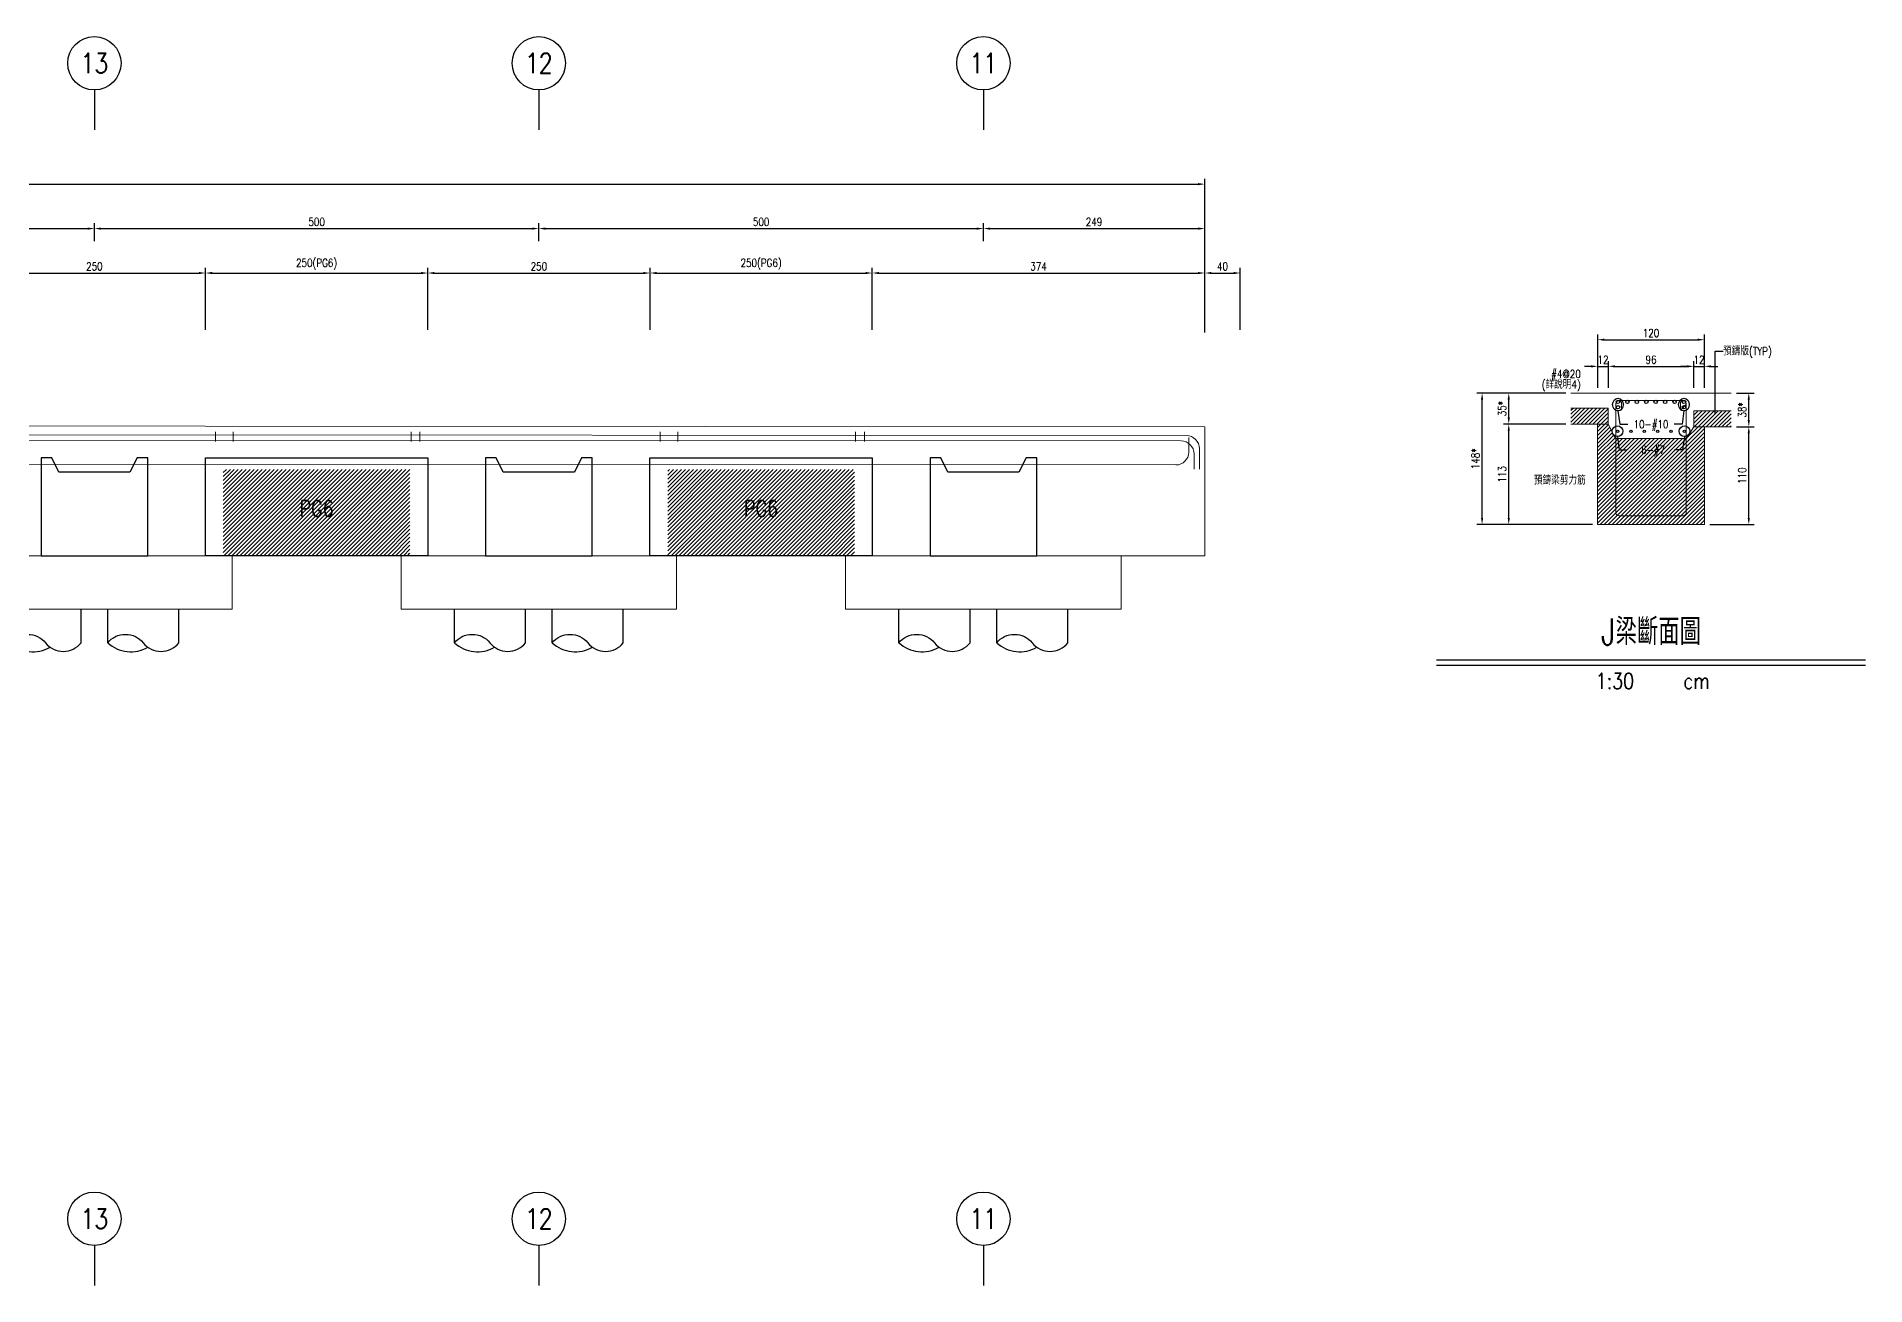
# Model space of a CAD drawing. Extents: x -4754 to 4976, y -23710 to 3841.
# Drawn here: x 2919 to 4976, y -9914 to -8509 of the extents above; entities that cross this region are included whole.
import ezdxf
from ezdxf.enums import TextEntityAlignment as Align

# ---------------------------------------------------------------- set-up
doc = ezdxf.new("R2010")
doc.units = 0
doc.header["$LTSCALE"] = 3
doc.layers.get('0').update_dxf_attribs({"linetype": 'CONTINUOUS'})
doc.layers.add('HB_0', color=7, linetype='CONTINUOUS', transparency=0.5)
doc.layers.add('預鑄版_HATCH', color=253, linetype='CONTINUOUS', transparency=0.1)
for name, color, linetype in [('HB_DIM', 1, 'CONTINUOUS'), ('HB_TXT_CTEXT', 2, 'CONTINUOUS'), ('鋼筋', 3, 'CONTINUOUS'), ('預鑄梁_HATCH', 253, 'CONTINUOUS')]:
    doc.layers.add(name, color=color, linetype=linetype)
doc.styles.get("Standard").update_dxf_attribs({"font": 'ROMANS.shx', "width": 0.8, "bigfont": 'chineset.shx'})
doc.dimstyles.new('30', dxfattribs={"dimscale": 3, "dimtxt": 3, "dimasz": 2.5, "dimexe": 2, "dimexo": 2, "dimgap": 1, "dimtad": 1, "dimdsep": 46, "dimtxsty": 'Standard', "dimcen": 0, "dimclrd": 256, "dimclre": 256, "dimclrt": 2, "dimadec": 0, "dimazin": 0, "dimtfac": 1, "dimtix": 1, "dimtmove": 2, "dimatfit": 3, "dimfxl": 1, "dimtolj": 1, "dimtzin": 0, "dimarcsym": 0})

# ---------------------------------------------------------------- blocks, each defined once
blk = doc.blocks.new('racked_with_pilecap_Longitude')
for p, q in [((-95, -38.1), (-95, 0)), ((-15, -38.1), (-15, 0)), ((15, -38.1), (15, 0)), ((95, -38.1), (95, 0))]:
    blk.add_line(p, q)
for points in [[(-95, -38.1, -0.48), (-55, -38.1, 0.48), (-15, -38.1, 0.48)], [(-95, -38.1, 0.326111), (-49.8, -43, 0.326111)], [(15, -38.1, -0.48), (55, -38.1, 0.48), (95, -38.1, 0.48)], [(15, -38.1, 0.326111), (60.2, -43, 0.326111)]]:
    blk.add_lwpolyline(points, format="xyb")
blk = doc.blocks.new('line_guide')
at = {"color": 4, "linetype": 'Continuous'}
blk.add_line((0, 0), (0, -45), dxfattribs=at)
blk.add_circle((0, 30), 30, dxfattribs=at)
at = {"color": 4, "linetype": 'Continuous', "width": 0.8}
blk.add_attdef('A', text='', height=22.5, dxfattribs=at).set_placement((0, 30), align=Align.MIDDLE)
blk = doc.blocks.new('*D142')
at = {"layer": 'HB_DIM', "linetype": 'Continuous', "lineweight": -2}
for p, q in [((2858.6, -8838.8), (2858.6, -8768.8)), ((2866.1, -8774.8), (3101.1, -8774.8)), ((3108.6, -8838.8), (3108.6, -8768.8))]:
    blk.add_line(p, q, dxfattribs=at)
at = {"layer": 'HB_DIM'}
for points in [[(2866.1, -8773.6), (2866.1, -8776.1), (2858.6, -8774.8)], [(3101.1, -8776.1), (3101.1, -8773.6), (3108.6, -8774.8)]]:
    blk.add_solid(points, dxfattribs=at)
at = {"layer": 'HB_DIM', "color": 2, "linetype": 'Continuous', "insert": (2983.6, -8767.3), "char_height": 9, "attachment_point": 5, "rotation": 0}
blk.add_mtext('\\A1;250', dxfattribs=at)
blk = doc.blocks.new('*D143')
at = {"layer": 'HB_DIM', "linetype": 'Continuous', "lineweight": -2}
for p, q in [((3108.6, -8838.8), (3108.6, -8768.8)), ((3116.1, -8774.8), (3351.1, -8774.8)), ((3358.6, -8838.8), (3358.6, -8768.8))]:
    blk.add_line(p, q, dxfattribs=at)
at = {"layer": 'HB_DIM'}
for points in [[(3116.1, -8773.6), (3116.1, -8776.1), (3108.6, -8774.8)], [(3351.1, -8776.1), (3351.1, -8773.6), (3358.6, -8774.8)]]:
    blk.add_solid(points, dxfattribs=at)
at = {"layer": 'HB_DIM', "color": 2, "linetype": 'Continuous', "insert": (3233.6, -8764.9), "char_height": 9, "attachment_point": 5, "rotation": 0}
blk.add_mtext('\\A1;250(PG6)', dxfattribs=at)
blk = doc.blocks.new('*D144')
at = {"layer": 'HB_DIM', "linetype": 'Continuous', "lineweight": -2}
for p, q in [((3358.6, -8838.8), (3358.6, -8768.8)), ((3366.1, -8774.8), (3601.1, -8774.8)), ((3608.6, -8838.8), (3608.6, -8768.8))]:
    blk.add_line(p, q, dxfattribs=at)
at = {"layer": 'HB_DIM'}
for points in [[(3366.1, -8773.6), (3366.1, -8776.1), (3358.6, -8774.8)], [(3601.1, -8776.1), (3601.1, -8773.6), (3608.6, -8774.8)]]:
    blk.add_solid(points, dxfattribs=at)
at = {"layer": 'HB_DIM', "color": 2, "linetype": 'Continuous', "insert": (3483.6, -8767.3), "char_height": 9, "attachment_point": 5, "rotation": 0}
blk.add_mtext('\\A1;250', dxfattribs=at)
blk = doc.blocks.new('*D145')
at = {"layer": 'HB_DIM', "linetype": 'Continuous', "lineweight": -2}
for p, q in [((3608.6, -8838.8), (3608.6, -8768.8)), ((3616.1, -8774.8), (3851.1, -8774.8)), ((3858.6, -8838.8), (3858.6, -8768.8))]:
    blk.add_line(p, q, dxfattribs=at)
at = {"layer": 'HB_DIM'}
for points in [[(3616.1, -8773.6), (3616.1, -8776.1), (3608.6, -8774.8)], [(3851.1, -8776.1), (3851.1, -8773.6), (3858.6, -8774.8)]]:
    blk.add_solid(points, dxfattribs=at)
at = {"layer": 'HB_DIM', "color": 2, "linetype": 'Continuous', "insert": (3733.6, -8764.9), "char_height": 9, "attachment_point": 5, "rotation": 0}
blk.add_mtext('\\A1;250(PG6)', dxfattribs=at)
blk = doc.blocks.new('*D146')
at = {"layer": 'HB_DIM', "linetype": 'Continuous', "lineweight": -2}
for p, q in [((3858.6, -8838.8), (3858.6, -8768.8)), ((3866.1, -8774.8), (4225.1, -8774.8)), ((4232.6, -8838.8), (4232.6, -8768.8))]:
    blk.add_line(p, q, dxfattribs=at)
at = {"layer": 'HB_DIM'}
for points in [[(3866.1, -8773.6), (3866.1, -8776.1), (3858.6, -8774.8)], [(4225.1, -8776.1), (4225.1, -8773.6), (4232.6, -8774.8)]]:
    blk.add_solid(points, dxfattribs=at)
at = {"layer": 'HB_DIM', "color": 2, "linetype": 'Continuous', "insert": (4045.6, -8767.3), "char_height": 9, "attachment_point": 5, "rotation": 0}
blk.add_mtext('\\A1;374', dxfattribs=at)
blk = doc.blocks.new('*D147')
at = {"layer": 'HB_DIM', "linetype": 'Continuous', "lineweight": -2}
for p, q in [((4232.6, -8838.8), (4232.6, -8768.8)), ((4240.1, -8774.8), (4265.1, -8774.8)), ((4272.6, -8838.8), (4272.6, -8768.8))]:
    blk.add_line(p, q, dxfattribs=at)
at = {"layer": 'HB_DIM'}
for points in [[(4240.1, -8773.6), (4240.1, -8776.1), (4232.6, -8774.8)], [(4265.1, -8776.1), (4265.1, -8773.6), (4272.6, -8774.8)]]:
    blk.add_solid(points, dxfattribs=at)
at = {"layer": 'HB_DIM', "color": 2, "linetype": 'Continuous', "insert": (4252.6, -8767.3), "char_height": 9, "attachment_point": 5, "rotation": 0}
blk.add_mtext('\\A1;40', dxfattribs=at)
blk = doc.blocks.new('*D150')
at = {"layer": 'HB_DIM', "linetype": 'Continuous', "lineweight": -2}
for p, q in [((-265.4, -8838.8), (-265.4, -8668.8)), ((-257.9, -8674.8), (4225.1, -8674.8)), ((4232.6, -8841.8), (4232.6, -8668.8))]:
    blk.add_line(p, q, dxfattribs=at)
at = {"layer": 'HB_DIM'}
for points in [[(-257.9, -8673.6), (-257.9, -8676.1), (-265.4, -8674.8)], [(4225.1, -8676.1), (4225.1, -8673.6), (4232.6, -8674.8)]]:
    blk.add_solid(points, dxfattribs=at)
at = {"layer": 'HB_DIM', "color": 2, "linetype": 'Continuous', "insert": (1983.6, -8667.3), "char_height": 9, "attachment_point": 5, "rotation": 0}
blk.add_mtext('\\A1;4498', dxfattribs=at)
blk = doc.blocks.new('*D157')
at = {"layer": 'HB_DIM', "linetype": 'Continuous', "lineweight": -2}
for p, q in [((2483.6, -8738.8), (2483.6, -8718.8)), ((2983.6, -8738.8), (2983.6, -8718.8)), ((2491.1, -8724.8), (2976.1, -8724.8))]:
    blk.add_line(p, q, dxfattribs=at)
at = {"layer": 'HB_DIM'}
for points in [[(2491.1, -8723.6), (2491.1, -8726.1), (2483.6, -8724.8)], [(2976.1, -8726.1), (2976.1, -8723.6), (2983.6, -8724.8)]]:
    blk.add_solid(points, dxfattribs=at)
at = {"layer": 'HB_DIM', "color": 2, "linetype": 'Continuous', "insert": (2733.6, -8717.3), "char_height": 9, "attachment_point": 5, "rotation": 0}
blk.add_mtext('\\A1;500', dxfattribs=at)
blk = doc.blocks.new('*D158')
at = {"layer": 'HB_DIM', "linetype": 'Continuous', "lineweight": -2}
for p, q in [((2983.6, -8738.8), (2983.6, -8718.8)), ((3483.6, -8738.8), (3483.6, -8718.8)), ((2991.1, -8724.8), (3476.1, -8724.8))]:
    blk.add_line(p, q, dxfattribs=at)
at = {"layer": 'HB_DIM'}
for points in [[(2991.1, -8723.6), (2991.1, -8726.1), (2983.6, -8724.8)], [(3476.1, -8726.1), (3476.1, -8723.6), (3483.6, -8724.8)]]:
    blk.add_solid(points, dxfattribs=at)
at = {"layer": 'HB_DIM', "color": 2, "linetype": 'Continuous', "insert": (3233.6, -8717.3), "char_height": 9, "attachment_point": 5, "rotation": 0}
blk.add_mtext('\\A1;500', dxfattribs=at)
blk = doc.blocks.new('*D159')
at = {"layer": 'HB_DIM', "linetype": 'Continuous', "lineweight": -2}
for p, q in [((3483.6, -8738.8), (3483.6, -8718.8)), ((3983.6, -8738.8), (3983.6, -8718.8)), ((3491.1, -8724.8), (3976.1, -8724.8))]:
    blk.add_line(p, q, dxfattribs=at)
at = {"layer": 'HB_DIM'}
for points in [[(3491.1, -8723.6), (3491.1, -8726.1), (3483.6, -8724.8)], [(3976.1, -8726.1), (3976.1, -8723.6), (3983.6, -8724.8)]]:
    blk.add_solid(points, dxfattribs=at)
at = {"layer": 'HB_DIM', "color": 2, "linetype": 'Continuous', "insert": (3733.6, -8717.3), "char_height": 9, "attachment_point": 5, "rotation": 0}
blk.add_mtext('\\A1;500', dxfattribs=at)
blk = doc.blocks.new('*D160')
at = {"layer": 'HB_DIM', "linetype": 'Continuous', "lineweight": -2}
for p, q in [((3983.6, -8738.8), (3983.6, -8718.8)), ((4232.6, -8838.8), (4232.6, -8718.8)), ((3991.1, -8724.8), (4225.1, -8724.8))]:
    blk.add_line(p, q, dxfattribs=at)
at = {"layer": 'HB_DIM'}
for points in [[(3991.1, -8723.6), (3991.1, -8726.1), (3983.6, -8724.8)], [(4225.1, -8726.1), (4225.1, -8723.6), (4232.6, -8724.8)]]:
    blk.add_solid(points, dxfattribs=at)
at = {"layer": 'HB_DIM', "color": 2, "linetype": 'Continuous', "insert": (4108.1, -8717.3), "char_height": 9, "attachment_point": 5, "rotation": 0}
blk.add_mtext('\\A1;249', dxfattribs=at)
blk = doc.blocks.new('title_beam')
at = {"color": 3, "linetype": 'Continuous'}
blk.add_line((-241.2, 0), (241.2, 0), dxfattribs=at)
at = {"color": 1, "linetype": 'Continuous'}
blk.add_line((-241.2, -6), (241.2, -6), dxfattribs=at)
at = {"color": 3, "linetype": 'Continuous', "width": 0.8}
blk.add_attdef('TITLE', text='', height=30, dxfattribs=at).set_placement((0, 33), align=Align.MIDDLE)
at = {"linetype": 'Continuous', "width": 0.8}
blk.add_attdef('SCALE', text='', height=18, dxfattribs=at).set_placement((-40.6, -24), align=Align.MIDDLE)
blk.add_attdef('CM', (36.5, -33), '', height=18, dxfattribs=at)
blk = doc.blocks.new('C')
at = {"color": 3, "linetype": 'Continuous'}
blk.add_circle((0, 0), 1.2, dxfattribs=at)
blk = doc.blocks.new('*D435')
at = {"layer": 'HB_DIM', "linetype": 'Continuous', "lineweight": -2}
for p, q in [((4638.6, -8909.8), (4538.6, -8909.8)), ((4544.6, -9050.3), (4544.6, -8917.3)), ((4668.6, -9057.8), (4538.6, -9057.8))]:
    blk.add_line(p, q, dxfattribs=at)
at = {"layer": 'HB_DIM'}
for points in [[(4545.8, -8917.3), (4543.3, -8917.3), (4544.6, -8909.8)], [(4543.3, -9050.3), (4545.8, -9050.3), (4544.6, -9057.8)]]:
    blk.add_solid(points, dxfattribs=at)
at = {"layer": 'HB_DIM', "color": 2, "linetype": 'Continuous', "insert": (4537.1, -8983.8), "char_height": 9, "attachment_point": 5, "rotation": 90}
blk.add_mtext('\\A1;148*', dxfattribs=at)
blk = doc.blocks.new('*D436')
at = {"layer": 'HB_DIM', "linetype": 'Continuous', "lineweight": -2}
for p, q in [((4638.6, -8944.8), (4568.6, -8944.8)), ((4574.6, -9050.3), (4574.6, -8952.3)), ((4668.6, -9057.8), (4568.6, -9057.8))]:
    blk.add_line(p, q, dxfattribs=at)
at = {"layer": 'HB_DIM'}
for points in [[(4575.8, -8952.3), (4573.3, -8952.3), (4574.6, -8944.8)], [(4573.3, -9050.3), (4575.8, -9050.3), (4574.6, -9057.8)]]:
    blk.add_solid(points, dxfattribs=at)
at = {"layer": 'HB_DIM', "color": 2, "linetype": 'Continuous', "insert": (4567.1, -9001.3), "char_height": 9, "attachment_point": 5, "rotation": 90}
blk.add_mtext('\\A1;113', dxfattribs=at)
blk = doc.blocks.new('*D437')
at = {"layer": 'HB_DIM', "linetype": 'Continuous', "lineweight": -2}
for p, q in [((4638.6, -8909.8), (4568.6, -8909.8)), ((4574.6, -8937.3), (4574.6, -8917.3)), ((4638.6, -8944.8), (4568.6, -8944.8))]:
    blk.add_line(p, q, dxfattribs=at)
at = {"layer": 'HB_DIM'}
for points in [[(4575.8, -8917.3), (4573.3, -8917.3), (4574.6, -8909.8)], [(4573.3, -8937.3), (4575.8, -8937.3), (4574.6, -8944.8)]]:
    blk.add_solid(points, dxfattribs=at)
at = {"layer": 'HB_DIM', "color": 2, "linetype": 'Continuous', "insert": (4567.1, -8927.3), "char_height": 9, "attachment_point": 5, "rotation": 90}
blk.add_mtext('\\A1;35*', dxfattribs=at)
blk = doc.blocks.new('*D438')
at = {"layer": 'HB_DIM', "linetype": 'Continuous', "lineweight": -2}
for p, q in [((4830.6, -8947.8), (4850.6, -8947.8)), ((4844.6, -9050.3), (4844.6, -8955.3)), ((4800.6, -9057.8), (4850.6, -9057.8))]:
    blk.add_line(p, q, dxfattribs=at)
at = {"layer": 'HB_DIM'}
for points in [[(4845.8, -8955.3), (4843.3, -8955.3), (4844.6, -8947.8)], [(4843.3, -9050.3), (4845.8, -9050.3), (4844.6, -9057.8)]]:
    blk.add_solid(points, dxfattribs=at)
at = {"layer": 'HB_DIM', "color": 2, "linetype": 'Continuous', "insert": (4837.1, -9002.8), "char_height": 9, "attachment_point": 5, "rotation": 90}
blk.add_mtext('\\A1;110', dxfattribs=at)
blk = doc.blocks.new('*D439')
at = {"layer": 'HB_DIM', "linetype": 'Continuous', "lineweight": -2}
for p, q in [((4830.6, -8909.8), (4850.6, -8909.8)), ((4844.6, -8940.3), (4844.6, -8917.3)), ((4830.6, -8947.8), (4850.6, -8947.8))]:
    blk.add_line(p, q, dxfattribs=at)
at = {"layer": 'HB_DIM'}
for points in [[(4845.8, -8917.3), (4843.3, -8917.3), (4844.6, -8909.8)], [(4843.3, -8940.3), (4845.8, -8940.3), (4844.6, -8947.8)]]:
    blk.add_solid(points, dxfattribs=at)
at = {"layer": 'HB_DIM', "color": 2, "linetype": 'Continuous', "insert": (4837.1, -8928.8), "char_height": 9, "attachment_point": 5, "rotation": 90}
blk.add_mtext('\\A1;38*', dxfattribs=at)
blk = doc.blocks.new('*D440')
at = {"layer": 'HB_DIM', "linetype": 'Continuous', "lineweight": -2}
for p, q in [((4674.6, -8903.8), (4674.6, -8843.8)), ((4794.6, -8903.8), (4794.6, -8843.8)), ((4682.1, -8849.8), (4787.1, -8849.8))]:
    blk.add_line(p, q, dxfattribs=at)
at = {"layer": 'HB_DIM'}
for points in [[(4682.1, -8848.6), (4682.1, -8851.1), (4674.6, -8849.8)], [(4787.1, -8851.1), (4787.1, -8848.6), (4794.6, -8849.8)]]:
    blk.add_solid(points, dxfattribs=at)
at = {"layer": 'HB_DIM', "color": 2, "linetype": 'Continuous', "insert": (4734.6, -8842.3), "char_height": 9, "attachment_point": 5, "rotation": 0}
blk.add_mtext('\\A1;120', dxfattribs=at)
blk = doc.blocks.new('*D441')
at = {"layer": 'HB_DIM', "linetype": 'Continuous', "lineweight": -2}
for p, q in [((4667.1, -8879.8), (4659.6, -8879.8)), ((4674.6, -8903.8), (4674.6, -8873.8)), ((4674.6, -8879.8), (4686.6, -8879.8)), ((4686.6, -8903.8), (4686.6, -8873.8)), ((4694.1, -8879.8), (4701.6, -8879.8))]:
    blk.add_line(p, q, dxfattribs=at)
at = {"layer": 'HB_DIM'}
for points in [[(4667.1, -8881.1), (4667.1, -8878.6), (4674.6, -8879.8)], [(4694.1, -8878.6), (4694.1, -8881.1), (4686.6, -8879.8)]]:
    blk.add_solid(points, dxfattribs=at)
at = {"layer": 'HB_DIM', "color": 2, "linetype": 'Continuous', "insert": (4680.6, -8872.3), "char_height": 9, "attachment_point": 5, "rotation": 0}
blk.add_mtext('\\A1;12', dxfattribs=at)
blk = doc.blocks.new('*D442')
at = {"layer": 'HB_DIM', "linetype": 'Continuous', "lineweight": -2}
for p, q in [((4686.6, -8903.8), (4686.6, -8873.8)), ((4694.1, -8879.8), (4775.1, -8879.8)), ((4782.6, -8903.8), (4782.6, -8873.8))]:
    blk.add_line(p, q, dxfattribs=at)
at = {"layer": 'HB_DIM'}
for points in [[(4694.1, -8878.6), (4694.1, -8881.1), (4686.6, -8879.8)], [(4775.1, -8881.1), (4775.1, -8878.6), (4782.6, -8879.8)]]:
    blk.add_solid(points, dxfattribs=at)
at = {"layer": 'HB_DIM', "color": 2, "linetype": 'Continuous', "insert": (4734.6, -8872.3), "char_height": 9, "attachment_point": 5, "rotation": 0}
blk.add_mtext('\\A1;96', dxfattribs=at)
blk = doc.blocks.new('*D443')
at = {"layer": 'HB_DIM', "linetype": 'Continuous', "lineweight": -2}
for p, q in [((4775.1, -8879.8), (4767.6, -8879.8)), ((4782.6, -8903.8), (4782.6, -8873.8)), ((4782.6, -8879.8), (4794.6, -8879.8)), ((4794.6, -8903.8), (4794.6, -8873.8)), ((4802.1, -8879.8), (4809.6, -8879.8))]:
    blk.add_line(p, q, dxfattribs=at)
at = {"layer": 'HB_DIM'}
for points in [[(4775.1, -8881.1), (4775.1, -8878.6), (4782.6, -8879.8)], [(4802.1, -8878.6), (4802.1, -8881.1), (4794.6, -8879.8)]]:
    blk.add_solid(points, dxfattribs=at)
at = {"layer": 'HB_DIM', "color": 2, "linetype": 'Continuous', "insert": (4788.6, -8872.3), "char_height": 9, "attachment_point": 5, "rotation": 0}
blk.add_mtext('\\A1;12', dxfattribs=at)
blk = doc.blocks.new('C_Red')
at = {"color": 1, "linetype": 'Continuous'}
blk.add_circle((0, 0), 1.2, dxfattribs=at)

msp = doc.modelspace()

# ---------------------------------------------------------------- hatches: boundary and pattern name
at = {"layer": 'HB_0', "linetype": 'Continuous'}
h = msp.add_hatch(dxfattribs=at)
h.set_pattern_fill('ANSI31', color=256, style=0)
h.paths.add_polyline_path([(3128.573, -8995.802), (3338.573, -8995.802), (3338.573, -9092.802), (3128.573, -9092.802)], flags=17)
h = msp.add_hatch(dxfattribs=at)
h.set_pattern_fill('ANSI31', color=256, style=0)
h.paths.add_polyline_path([(3628.573, -8995.802), (3838.573, -8995.802), (3838.573, -9092.802), (3628.573, -9092.802)], flags=17)
at = {"layer": '預鑄梁_HATCH', "linetype": 'Continuous'}
h = msp.add_hatch(dxfattribs=at)
h.set_pattern_fill('ANSI31', color=256, style=0)
h.paths.add_polyline_path([(4674.573, -9057.802), (4674.573, -8944.802), (4686.573, -8944.802), (4694.573, -8960.802), (4774.573, -8960.802), (4782.573, -8947.802), (4794.573, -8947.802), (4794.573, -9057.802)], flags=17)
at = {"layer": '預鑄版_HATCH', "linetype": 'Continuous'}
h = msp.add_hatch(dxfattribs=at)
h.set_pattern_fill('ANSI31', color=256, style=0)
h.paths.add_polyline_path([(4644.573, -8944.802), (4686.573, -8944.802), (4686.573, -8926.802), (4644.573, -8926.802)], flags=17)
h = msp.add_hatch(dxfattribs=at)
h.set_pattern_fill('ANSI31', color=256, style=0)
h.paths.add_polyline_path([(4782.573, -8947.802), (4824.573, -8947.802), (4824.573, -8929.802), (4782.573, -8929.802)], flags=17)

# ---------------------------------------------------------------- linework, layer by layer
at = {"layer": 'HB_0', "lineweight": 5}
for p, q in [((4644.573, -8909.802, -62), (4824.573, -8909.802, -62)), ((4686.573, -8926.802), (4644.573, -8926.802)), ((4686.573, -8926.802), (4686.573, -8944.802)), ((4686.573, -8944.802), (4644.573, -8944.802)), ((4824.573, -8929.802), (4782.573, -8929.802)), ((4782.573, -8947.802), (4782.573, -8929.802)), ((4824.573, -8947.802), (4782.573, -8947.802))]:
    msp.add_line(p, q, dxfattribs=at)
for points in [[(-265.427, -9092.802), (-265.427, -8944.802), (4232.573, -8947.802), (4232.573, -9092.802), (-265.427, -9092.802)], [(4674.573, -9057.802), (4674.573, -8944.802), (4686.573, -8944.802), (4694.573, -8960.802), (4774.573, -8960.802), (4782.573, -8947.802), (4794.573, -8947.802), (4794.573, -9057.802), (4674.573, -9057.802)]]:
    msp.add_lwpolyline(points, dxfattribs=at)
at = {"layer": 'HB_0', "color": 1, "linetype": 'Continuous'}
for points in [[(3043.573, -9092.802), (3043.573, -8982.802), (3031.573, -8982.802), (3023.573, -8998.802), (2943.573, -8998.802), (2935.573, -8982.802), (2923.573, -8982.802), (2923.573, -9092.802), (3043.573, -9092.802)], [(3108.573, -8982.802), (3128.573, -8982.802), (3338.573, -8982.802), (3358.573, -8982.802), (3358.573, -9092.802), (3338.573, -9092.802), (3128.573, -9092.802), (3108.573, -9092.802), (3108.573, -8982.802)], [(3543.573, -9092.802), (3543.573, -8982.802), (3531.573, -8982.802), (3523.573, -8998.802), (3443.573, -8998.802), (3435.573, -8982.802), (3423.573, -8982.802), (3423.573, -9092.802), (3543.573, -9092.802)], [(3608.573, -8982.802), (3628.573, -8982.802), (3838.573, -8982.802), (3858.573, -8982.802), (3858.573, -9092.802), (3838.573, -9092.802), (3628.573, -9092.802), (3608.573, -9092.802), (3608.573, -8982.802)], [(4043.573, -9092.802), (4043.573, -8982.802), (4031.573, -8982.802), (4023.573, -8998.802), (3943.573, -8998.802), (3935.573, -8982.802), (3923.573, -8982.802), (3923.573, -9092.802), (4043.573, -9092.802)]]:
    msp.add_lwpolyline(points, dxfattribs=at)
at = {"layer": 'HB_0', "lineweight": 5}
for points in [[(2828.573, -9152.802, -325), (3138.573, -9152.802, -325), (3138.573, -9092.802, -325), (2828.573, -9092.802, -325), (2828.573, -9152.802, -325)], [(3328.573, -9152.802, -325), (3638.573, -9152.802, -325), (3638.573, -9092.802, -325), (3328.573, -9092.802, -325), (3328.573, -9152.802, -325)], [(3828.573, -9152.802, -325), (4138.573, -9152.802, -325), (4138.573, -9092.802, -325), (3828.573, -9092.802, -325), (3828.573, -9152.802, -325)]]:
    msp.add_polyline3d(points, dxfattribs=at)
at = {"layer": 'HB_DIM', "color": 1, "linetype": 'Continuous'}
for points in [[(4806.693, -8932.817), (4806.693, -8862.817), (4815.693, -8862.817)], [(4697.453, -8930.017), (4699.453, -8945.017), (4708.453, -8945.017)], [(4771.693, -8930.017), (4769.693, -8945.017), (4760.693, -8945.017)], [(4696.953, -8958.823), (4698.953, -8973.823), (4707.953, -8973.823)], [(4772.193, -8958.823), (4770.193, -8973.823), (4761.193, -8973.823)]]:
    msp.add_lwpolyline(points, dxfattribs=at)
for points in [[(4734.573, -8918.372, 0, 1.25, 0), (4727.573, -8915.372, 0, 0, 0), (4664.573, -8888.372, 0, 0, 0), (4655.573, -8888.372, 0, 0, 0)], [(4695.168, -8983.174, 0, 1.25, 0), (4690.168, -8988.174, 0, 0, 0), (4670.168, -9008.174, 0, 0, 0), (4661.168, -9008.174, 0, 0, 0)]]:
    msp.add_lwpolyline(points, format="xyseb", dxfattribs=at)
at = {"layer": '鋼筋', "lineweight": 5}
for p, q in [((4695.168, -8921.547, -50.73), (4695.168, -8929.167, -50.73)), ((4695.168, -9044.802, -52), (4695.168, -8921.547, -52)), ((4770.803, -8918.372, -50.73), (4698.343, -8918.372, -50.73)), ((4701.518, -8921.547, -52), (4701.518, -8929.167, -52)), ((4767.628, -8929.167, -52), (4767.628, -8921.547, -52)), ((4767.66, -8929.18, -50.73), (4773.048, -8923.792, -50.73)), ((4773.978, -8921.547, -52), (4773.978, -9044.802, -52)), ((-244.943, -8954.815, -37.12), (4212.076, -8957.788, -37.12)), ((-244.943, -8954.815, -26.514), (4212.076, -8957.788, -26.514)), ((-244.943, -8954.815, -15.909), (4212.076, -8957.788, -15.909)), ((-244.943, -8954.815, -5.303), (4212.076, -8957.788, -5.303)), ((-244.943, -8954.815, 5.303), (4212.076, -8957.788, 5.303)), ((-244.943, -8954.815, 15.909), (4212.076, -8957.788, 15.909)), ((-244.943, -8954.815, 26.514), (4212.076, -8957.788, 26.514)), ((-244.943, -8954.815, 37.12), (4212.076, -8957.788, 37.12)), ((-238.947, -8960.819, -37.12), (4206.073, -8963.784, -37.12)), ((-238.947, -8960.819, 37.12), (4206.073, -8963.784, 37.12)), ((3119.843, -8953.372, -36.57), (3119.843, -8953.372, 36.57)), ((3119.843, -8956.547, 39.745), (3119.843, -8964.167, 39.745)), ((3119.843, -8964.18, -33.427), (3119.843, -8958.792, -38.815)), ((3139.843, -8953.372, -36.57), (3139.843, -8953.372, 36.57)), ((3139.843, -8956.547, 39.745), (3139.843, -8964.167, 39.745)), ((3139.843, -8964.18, -33.427), (3139.843, -8958.792, -38.815)), ((3339.843, -8953.372, -36.57), (3339.843, -8953.372, 36.57)), ((3339.843, -8956.547, 39.745), (3339.843, -8964.167, 39.745)), ((3339.843, -8964.18, -33.427), (3339.843, -8958.792, -38.815)), ((3349.843, -8953.372, -36.57), (3349.843, -8953.372, 36.57)), ((3349.843, -8956.547, 39.745), (3349.843, -8964.167, 39.745)), ((3349.843, -8964.18, -33.427), (3349.843, -8958.792, -38.815)), ((3619.843, -8953.372, -36.57), (3619.843, -8953.372, 36.57)), ((3619.843, -8956.547, 39.745), (3619.843, -8964.167, 39.745)), ((3619.843, -8964.18, -33.427), (3619.843, -8958.792, -38.815)), ((3639.843, -8953.372, -36.57), (3639.843, -8953.372, 36.57)), ((3639.843, -8956.547, 39.745), (3639.843, -8964.167, 39.745)), ((3639.843, -8964.18, -33.427), (3639.843, -8958.792, -38.815)), ((3839.843, -8953.372, -36.57), (3839.843, -8953.372, 36.57)), ((3839.843, -8956.547, 39.745), (3839.843, -8964.167, 39.745)), ((3839.843, -8964.18, -33.427), (3839.843, -8958.792, -38.815)), ((3849.843, -8953.372, -36.57), (3849.843, -8953.372, 36.57)), ((3849.843, -8956.547, 39.745), (3849.843, -8964.167, 39.745)), ((3849.843, -8964.18, -33.427), (3849.843, -8958.792, -38.815)), ((4214.588, -8976.3, -37.62), (4214.599, -8959.68, -37.62)), ((4214.588, -8976.3, -22.572), (4214.599, -8959.68, -22.572)), ((4214.588, -8976.3, -7.524), (4214.599, -8959.68, -7.524)), ((4214.588, -8976.3, 7.524), (4214.599, -8959.68, 7.524)), ((4214.588, -8976.3, 22.572), (4214.599, -8959.68, 22.572)), ((4214.588, -8976.3, 37.62), (4214.599, -8959.68, 37.62)), ((-232.931, -8987.823, -37.62), (4200.089, -8990.78, -37.62)), ((-232.931, -8987.823, -22.572), (4200.089, -8990.78, -22.572)), ((-232.931, -8987.823, -7.524), (4200.089, -8990.78, -7.524)), ((-232.931, -8987.823, 7.524), (4200.089, -8990.78, 7.524)), ((-232.931, -8987.823, 22.572), (4200.089, -8990.78, 22.572)), ((-232.931, -8987.823, 37.62), (4200.089, -8990.78, 37.62)), ((4220.553, -8978.284, -37.12), (4220.542, -8995.404, -37.12)), ((4220.553, -8978.284, 37.12), (4220.542, -8995.404, 37.12)), ((4226.556, -8972.288, -37.12), (4226.541, -8995.408, -37.12)), ((4226.556, -8972.288, -26.514), (4226.541, -8995.408, -26.514)), ((4226.556, -8972.288, -15.909), (4226.541, -8995.408, -15.909)), ((4226.556, -8972.288, -5.303), (4226.541, -8995.408, -5.303)), ((4226.556, -8972.288, 5.303), (4226.541, -8995.408, 5.303)), ((4226.556, -8972.288, 15.909), (4226.541, -8995.408, 15.909)), ((4226.556, -8972.288, 26.514), (4226.541, -8995.408, 26.514)), ((4226.556, -8972.288, 37.12), (4226.541, -8995.408, 37.12)), ((4770.803, -9047.977, -52), (4698.343, -9047.977, -52))]:
    msp.add_line(p, q, dxfattribs=at)
for centre, radius, start, end in [((4698.343, -8921.547, -50.73), 3.175, 90, 180), ((4770.803, -8921.547, -50.73), 3.175, 315, 90), ((4200.098, -8976.29, -37.62), 14.49, 269.961786, 359.961786), ((4200.098, -8976.29, -22.572), 14.49, 269.961786, 359.961786), ((4200.098, -8976.29, -7.524), 14.49, 269.961786, 359.961786), ((4200.098, -8976.29, 7.524), 14.49, 269.961786, 359.961786), ((4200.098, -8976.29, 22.572), 14.49, 269.961786, 359.961786), ((4200.098, -8976.29, 37.62), 14.49, 269.961786, 359.961786)]:
    msp.add_arc(centre, radius, start, end, dxfattribs=at)
at = {"layer": '鋼筋', "lineweight": 5, "extrusion": (0, 0, -1)}
for centre, radius, start, end in [((-4698.343, -8921.547, 52), 3.175, 0, 180), ((-4770.803, -8921.547, 52), 3.175, 0, 180), ((-4206.063, -8978.274, 37.12), 14.49, 90.038214, 180.038214), ((-4206.063, -8978.274, -37.12), 14.49, 90.038214, 180.038214), ((-4212.066, -8972.278, 37.12), 14.49, 90.038214, 180.038214), ((-4212.066, -8972.278, 26.514), 14.49, 90.038214, 180.038214), ((-4212.066, -8972.278, 15.909), 14.49, 90.038214, 180.038214), ((-4212.066, -8972.278, 5.303), 14.49, 90.038214, 180.038214), ((-4212.066, -8972.278, -5.303), 14.49, 90.038214, 180.038214), ((-4212.066, -8972.278, -15.909), 14.49, 90.038214, 180.038214), ((-4212.066, -8972.278, -26.514), 14.49, 90.038214, 180.038214), ((-4212.066, -8972.278, -37.12), 14.49, 90.038214, 180.038214), ((-4698.343, -9044.802, 52), 3.175, 270, 0), ((-4770.803, -9044.802, 52), 3.175, 180, 270)]:
    msp.add_arc(centre, radius, start, end, dxfattribs=at)
at = {"layer": '鋼筋', "lineweight": 5, "extrusion": (1, -3.67394e-16, 0)}
for centre in [(-8956.547, -36.57, 3119.843), (-8956.547, -36.57, 3139.843), (-8956.547, -36.57, 3339.843), (-8956.547, -36.57, 3349.843), (-8956.547, -36.57, 3619.843), (-8956.547, -36.57, 3639.843), (-8956.547, -36.57, 3839.843), (-8956.547, -36.57, 3849.843)]:
    msp.add_arc(centre, 3.175, 225, 0, dxfattribs=at)
at = {"layer": '鋼筋', "lineweight": 5, "extrusion": (1, -3.67394e-16, 4.08144e-36)}
for centre in [(-8956.547, 36.57, 3119.843), (-8956.547, 36.57, 3139.843), (-8956.547, 36.57, 3339.843), (-8956.547, 36.57, 3349.843), (-8956.547, 36.57, 3619.843), (-8956.547, 36.57, 3639.843), (-8956.547, 36.57, 3839.843), (-8956.547, 36.57, 3849.843)]:
    msp.add_arc(centre, 3.175, 0, 90, dxfattribs=at)

# ---------------------------------------------------------------- block references
at = {"layer": 'HB_0', "linetype": 'Continuous'}
for p, values in [((2983.573, -8568.802), {'A': '13'}), ((3483.573, -8568.802), {'A': '12'}), ((3983.573, -8568.802), {'A': '11'}), ((2983.573, -9868.802), {'A': '13'}), ((3483.573, -9868.802), {'A': '12'}), ((3983.573, -9868.802), {'A': '11'})]:
    msp.add_blockref('line_guide', p, dxfattribs=at).add_auto_attribs(values)
for p in [(2983.573, -9152.802, -325), (3483.573, -9152.802, -325), (3983.573, -9152.802, -325)]:
    msp.add_blockref('racked_with_pilecap_Longitude', p, dxfattribs=at)
at = {"layer": 'HB_DIM', "linetype": 'Continuous', "xscale": 5, "zscale": 5}
for p, yscale in [((4697.453, -8922.817, -41.517), 6), ((4771.693, -8922.817, -41.517), 6), ((4696.953, -8952.823, -29.505), 5), ((4772.193, -8952.823, -29.505), 5)]:
    msp.add_blockref('C_Red', p, dxfattribs=dict(at, yscale=yscale))
at = {"layer": 'HB_TXT_CTEXT', "linetype": 'Continuous'}
msp.add_blockref('title_beam', (4734.573, -9209.802, -62), dxfattribs=at).add_auto_attribs({'TITLE': 'J梁斷面圖', 'SCALE': '1:30', 'CM': 'cm'})
at = {"layer": '鋼筋', "linetype": 'Continuous'}
for p, xscale, yscale, zscale in [((4697.453, -8919.815, -41.517), 1.61, 1.61, 1.61), ((4697.453, -8925.819, -35.521), 1.61, 1.61, 1.61), ((4708.059, -8919.815, -41.517), 1.61, 1.61, 1.61), ((4718.665, -8919.815, -41.517), 1.61, 1.61, 1.61), ((4729.271, -8919.815, -41.517), 1.61, 1.61, 1.61), ((4739.876, -8919.815, -41.517), 1.61, 1.61, 1.61), ((4750.482, -8919.815, -41.517), 1.61, 1.61, 1.61), ((4761.088, -8919.815, -41.517), 1.61, 1.61, 1.61), ((4771.693, -8919.815, -41.517), 1.61, 1.61, 1.61), ((4771.693, -8925.819, -35.521), 1.61, 1.61, 1.61), ((4696.953, -8952.823, -29.505), 1.11, 1.11, 1.11), ((4712.001, -8952.823, -29.505), 1.11, 1.11, 1.11), ((4727.049, -8952.823, -29.505), 1.11, 1.11, 1.11), ((4742.097, -8952.823, -29.505), 1.11, 1.11, 1.11), ((4757.145, -8952.823, -29.505), 1.11, 1.11, 1.11), ((4772.193, -8952.823, -29.505), 1.11, 1.11, 1.11)]:
    msp.add_blockref('C', p, dxfattribs=dict(at, xscale=xscale, yscale=yscale, zscale=zscale))

# ---------------------------------------------------------------- texts
at = {"layer": 'HB_TXT_CTEXT', "linetype": 'Continuous', "width": 0.8}
msp.add_text('預鑄版(TYP)', height=9, dxfattribs=at).set_placement((4815.693, -8862.817, -41.517), align=Align.MIDDLE_LEFT)
for s, p in [('#4@20', (4655.573, -8888.372, -50.73)), ('(詳說明4)', (4655.573, -8900.372, -50.73)), ('預鑄梁剪力筋', (4661.168, -9008.174, -52))]:
    msp.add_text(s, height=9, dxfattribs=at).set_placement(p, align=Align.MIDDLE_RIGHT)
for s, p in [('10-#10', (4734.573, -8945.017, -41.517)), (' 6-#7', (4734.573, -8973.823, -29.505))]:
    msp.add_text(s, height=9, dxfattribs=at).set_placement(p, align=Align.MIDDLE_CENTER)
for p in [(3233.573, -9039.802), (3733.573, -9039.802)]:
    msp.add_text('PG6', height=18, dxfattribs=at).set_placement(p, align=Align.MIDDLE)

# ---------------------------------------------------------------- dimensions: what is measured, and where the dimension line sits
at = {"layer": 'HB_DIM', "linetype": 'Continuous'}
for base, p1, p2, angle, override, picture, middle in [((4232.573, -8674.802), (-265.427, -8844.802), (4232.573, -8847.802), 0, {"dimdec": 0, "dimpost": '<>'}, '*D150', (1983.573, -8667.302)), ((2983.573, -8724.802), (2483.573, -8744.802, -1319), (2983.573, -8744.802, -1819), 0, {"dimdec": 0, "dimpost": '<>'}, '*D157', (2733.573, -8717.302)), ((3483.573, -8724.802), (2983.573, -8744.802, -1819), (3483.573, -8744.802, -2319), 0, {"dimdec": 0, "dimpost": '<>'}, '*D158', (3233.573, -8717.302)), ((3983.573, -8724.802), (3483.573, -8744.802, -2319), (3983.573, -8744.802, -2819), 0, {"dimdec": 0, "dimpost": '<>'}, '*D159', (3733.573, -8717.302)), ((4232.573, -8724.802), (3983.573, -8744.802, -2819), (4232.573, -8844.802), 0, {"dimdec": 0, "dimpost": '<>'}, '*D160', (4108.073, -8717.302)), ((3108.573, -8774.802), (2858.573, -8844.802), (3108.573, -8844.802), 0, {"dimdec": 0, "dimpost": '<>'}, '*D142', (2983.573, -8767.302)), ((3608.573, -8774.802), (3358.573, -8844.802), (3608.573, -8844.802), 0, {"dimdec": 0, "dimpost": '<>'}, '*D144', (3483.573, -8767.302)), ((4232.573, -8774.802), (3858.573, -8844.802), (4232.573, -8844.802), 0, {"dimdec": 0, "dimpost": '<>'}, '*D146', (4045.573, -8767.302)), ((4272.573, -8774.802), (4232.573, -8844.802), (4272.573, -8844.802, -40), 0, {"dimdec": 0, "dimpost": '<>'}, '*D147', (4252.573, -8767.302)), ((4794.573, -8849.802), (4674.573, -8909.802, -62), (4794.573, -8909.802, -62), 0, {"dimdec": 0, "dimpost": '<>'}, '*D440', (4734.573, -8842.302)), ((4686.573, -8879.802), (4674.573, -8909.802, -62), (4686.573, -8909.802, -62), 0, {"dimdec": 0, "dimpost": '<>'}, '*D441', (4680.573, -8872.302)), ((4782.573, -8879.802), (4686.573, -8909.802, -62), (4782.573, -8909.802, -62), 0, {"dimdec": 0, "dimpost": '<>'}, '*D442', (4734.573, -8872.302)), ((4794.573, -8879.802), (4782.573, -8909.802, -62), (4794.573, -8909.802, -62), 0, {"dimdec": 0, "dimpost": '<>'}, '*D443', (4788.573, -8872.302)), ((4574.573, -8944.802), (4674.573, -9057.802, -62), (4644.573, -8944.802, -62), 90, {"dimtad": 4, "dimdec": 0, "dimpost": '<>'}, '*D436', (4567.073, -9001.302)), ((4844.573, -8947.802), (4794.573, -9057.802, -62), (4824.573, -8947.802, -62), 90, {"dimtad": 4, "dimdec": 0, "dimpost": '<>'}, '*D438', (4837.073, -9002.802))]:
    dim = msp.add_linear_dim(base=base, p1=p1, p2=p2, angle=angle, dimstyle='30', override=override, dxfattribs=at)
    dim.commit()
    dim.dimension.update_dxf_attribs({"geometry": picture, "text_midpoint": middle})
for base, p1, p2, angle, text, override, picture, middle in [((3358.573, -8774.802), (3108.573, -8844.802), (3358.573, -8844.802), 0, '<>(PG6)', {"dimdec": 0, "dimpost": '<>'}, '*D143', (3233.573, -8764.944)), ((3858.573, -8774.802), (3608.573, -8844.802), (3858.573, -8844.802), 0, '<>(PG6)', {"dimdec": 0, "dimpost": '<>'}, '*D145', (3733.573, -8764.944)), ((4544.573, -8909.802), (4674.573, -9057.802, -62), (4644.573, -8909.802, -62), 90, '<>*', {"dimtad": 4, "dimdec": 0, "dimpost": '<>'}, '*D435', (4537.073, -8983.802)), ((4574.573, -8909.802), (4644.573, -8944.802, -62), (4644.573, -8909.802, -62), 90, '<>*', {"dimtad": 4, "dimdec": 0, "dimpost": '<>'}, '*D437', (4567.073, -8927.302)), ((4844.573, -8909.802), (4824.573, -8947.802, -62), (4824.573, -8909.802, -62), 90, '<>*', {"dimtad": 4, "dimdec": 0, "dimpost": '<>'}, '*D439', (4837.073, -8928.802))]:
    dim = msp.add_linear_dim(base=base, p1=p1, p2=p2, angle=angle, text=text, dimstyle='30', override=override, dxfattribs=at)
    dim.commit()
    dim.dimension.update_dxf_attribs({"geometry": picture, "text_midpoint": middle})

doc.saveas('drawing.dxf')
